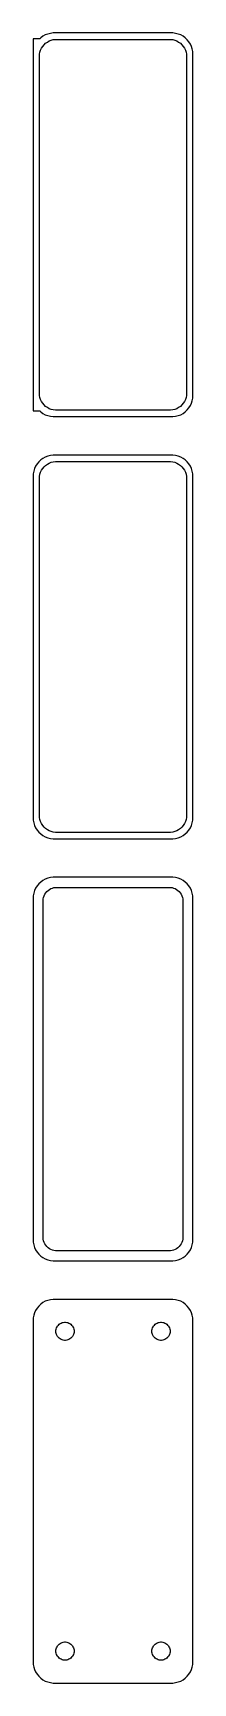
# Model space of a CAD drawing. Header units: metres. Extents: x -19 to 19, y 351 to 738.
import ezdxf

# ---------------------------------------------------------------- set-up
doc = ezdxf.new("R2010")
doc.units = ezdxf.units.M

msp = doc.modelspace()

# ---------------------------------------------------------------- linework, layer by layer
for p, q in [((-17.15, 736.653), (-18.75, 736.653)), ((-18.75, 736.653), (-18.75, 649.347)), ((-16.9371, 736.853), (-17.15, 736.653)), ((-16.4291, 737.222), (-16.9371, 736.853)), ((-15.8789, 737.524), (-16.4291, 737.222)), ((-16.1659, 735.238), (-15.7997, 735.582)), ((-15.2951, 737.755), (-15.8789, 737.524)), ((-15.7997, 735.582), (-15.3933, 735.877)), ((-15.3933, 735.877), (-14.9531, 736.119)), ((-14.6869, 737.911), (-15.2951, 737.755)), ((-14.9531, 736.119), (-14.4861, 736.304)), ((-14.0639, 737.99), (-14.6869, 737.911)), ((-14.4861, 736.304), (-13.9995, 736.429)), ((14.0639, 737.99), (-14.0639, 737.99)), ((-13.9995, 736.429), (-13.5012, 736.492)), ((-13.5012, 736.492), (13.5012, 736.492)), ((13.5012, 736.492), (13.9995, 736.429)), ((13.9995, 736.429), (14.4861, 736.304)), ((14.6869, 737.911), (14.0639, 737.99)), ((14.4861, 736.304), (14.9531, 736.119)), ((15.2951, 737.755), (14.6869, 737.911)), ((14.9531, 736.119), (15.3933, 735.877)), ((15.8789, 737.524), (15.2951, 737.755)), ((15.3933, 735.877), (15.7997, 735.582)), ((15.7997, 735.582), (16.1659, 735.238)), ((16.4291, 737.222), (15.8789, 737.524)), ((16.9371, 736.853), (16.4291, 737.222)), ((17.3948, 736.423), (16.9371, 736.853)), ((17.7951, 735.939), (17.3948, 736.423)), ((18.1315, 735.409), (17.7951, 735.939)), ((18.3989, 734.841), (18.1315, 735.409)), ((-17.25, 732.5), (-17.2184, 733.001)), ((-17.25, 653.5), (-17.25, 732.5)), ((-17.2184, 733.001), (-17.1243, 733.495)), ((-17.1243, 733.495), (-16.9691, 733.972)), ((-16.9691, 733.972), (-16.7552, 734.427)), ((-16.7552, 734.427), (-16.4861, 734.851)), ((-16.4861, 734.851), (-16.1659, 735.238)), ((16.1659, 735.238), (16.4861, 734.851)), ((16.4861, 734.851), (16.7552, 734.427)), ((16.7552, 734.427), (16.9691, 733.972)), ((16.9691, 733.972), (17.1243, 733.495)), ((17.1243, 733.495), (17.2184, 733.001)), ((17.2184, 733.001), (17.25, 732.5)), ((17.25, 732.5), (17.25, 653.5)), ((18.5929, 734.243), (18.3989, 734.841)), ((18.7106, 733.627), (18.5929, 734.243)), ((18.75, 733), (18.7106, 733.627)), ((18.75, 653), (18.75, 733)), ((-17.2184, 652.999), (-17.25, 653.5)), ((-17.1243, 652.505), (-17.2184, 652.999)), ((-16.9691, 652.028), (-17.1243, 652.505)), ((-16.7552, 651.573), (-16.9691, 652.028)), ((-16.4861, 651.149), (-16.7552, 651.573)), ((-16.1659, 650.762), (-16.4861, 651.149)), ((-15.7997, 650.418), (-16.1659, 650.762)), ((-15.3933, 650.123), (-15.7997, 650.418)), ((15.7997, 650.418), (15.3933, 650.123)), ((16.1659, 650.762), (15.7997, 650.418)), ((16.4861, 651.149), (16.1659, 650.762)), ((16.7552, 651.573), (16.4861, 651.149)), ((16.9691, 652.028), (16.7552, 651.573)), ((17.1243, 652.505), (16.9691, 652.028)), ((17.2184, 652.999), (17.1243, 652.505)), ((17.25, 653.5), (17.2184, 652.999)), ((17.7951, 650.061), (18.1315, 650.591)), ((18.1315, 650.591), (18.3989, 651.159)), ((18.3989, 651.159), (18.5929, 651.757)), ((18.5929, 651.757), (18.7106, 652.373)), ((18.7106, 652.373), (18.75, 653)), ((-18.75, 649.347), (-17.15, 649.347)), ((-17.15, 649.347), (-16.9371, 649.147)), ((-16.9371, 649.147), (-16.4291, 648.778)), ((-16.4291, 648.778), (-15.8789, 648.476)), ((-15.8789, 648.476), (-15.2951, 648.245)), ((-14.9531, 649.881), (-15.3933, 650.123)), ((-15.2951, 648.245), (-14.6869, 648.089)), ((-14.4861, 649.696), (-14.9531, 649.881)), ((-14.6869, 648.089), (-14.0639, 648.01)), ((-13.9995, 649.571), (-14.4861, 649.696)), ((-14.0639, 648.01), (14.0639, 648.01)), ((-13.5012, 649.508), (-13.9995, 649.571)), ((13.5012, 649.508), (-13.5012, 649.508)), ((13.9995, 649.571), (13.5012, 649.508)), ((14.4861, 649.696), (13.9995, 649.571)), ((14.0639, 648.01), (14.6869, 648.089)), ((14.9531, 649.881), (14.4861, 649.696)), ((14.6869, 648.089), (15.2951, 648.245)), ((15.3933, 650.123), (14.9531, 649.881)), ((15.2951, 648.245), (15.8789, 648.476)), ((15.8789, 648.476), (16.4291, 648.778)), ((16.4291, 648.778), (16.9371, 649.147)), ((16.9371, 649.147), (17.3948, 649.577)), ((17.3948, 649.577), (17.7951, 650.061)), ((-15.8789, 638.524), (-16.4291, 638.222)), ((-15.2951, 638.755), (-15.8789, 638.524)), ((-14.6869, 638.911), (-15.2951, 638.755)), ((-14.0639, 638.99), (-14.6869, 638.911)), ((14.0639, 638.99), (-14.0639, 638.99)), ((14.6869, 638.911), (14.0639, 638.99)), ((15.2951, 638.755), (14.6869, 638.911)), ((15.8789, 638.524), (15.2951, 638.755)), ((16.4291, 638.222), (15.8789, 638.524)), ((-18.5929, 635.243), (-18.7106, 634.627)), ((-18.3989, 635.841), (-18.5929, 635.243)), ((-18.1315, 636.409), (-18.3989, 635.841)), ((-17.7951, 636.939), (-18.1315, 636.409)), ((-17.3948, 637.423), (-17.7951, 636.939)), ((-16.9371, 637.853), (-17.3948, 637.423)), ((-17.1243, 634.495), (-16.9691, 634.972)), ((-16.9691, 634.972), (-16.7552, 635.427)), ((-16.4291, 638.222), (-16.9371, 637.853)), ((-16.7552, 635.427), (-16.4861, 635.851)), ((-16.4861, 635.851), (-16.1659, 636.238)), ((-16.1659, 636.238), (-15.7997, 636.582)), ((-15.7997, 636.582), (-15.3933, 636.877)), ((-15.3933, 636.877), (-14.9531, 637.119)), ((-14.9531, 637.119), (-14.4861, 637.304)), ((-14.4861, 637.304), (-13.9995, 637.429)), ((-13.9995, 637.429), (-13.5012, 637.492)), ((-13.5012, 637.492), (13.5012, 637.492)), ((13.5012, 637.492), (13.9995, 637.429)), ((13.9995, 637.429), (14.4861, 637.304)), ((14.4861, 637.304), (14.9531, 637.119)), ((14.9531, 637.119), (15.3933, 636.877)), ((15.3933, 636.877), (15.7997, 636.582)), ((15.7997, 636.582), (16.1659, 636.238)), ((16.1659, 636.238), (16.4861, 635.851)), ((16.9371, 637.853), (16.4291, 638.222)), ((16.4861, 635.851), (16.7552, 635.427)), ((16.7552, 635.427), (16.9691, 634.972)), ((17.3948, 637.423), (16.9371, 637.853)), ((16.9691, 634.972), (17.1243, 634.495)), ((17.7951, 636.939), (17.3948, 637.423)), ((18.1315, 636.409), (17.7951, 636.939)), ((18.3989, 635.841), (18.1315, 636.409)), ((18.5929, 635.243), (18.3989, 635.841)), ((18.7106, 634.627), (18.5929, 635.243)), ((-18.7106, 634.627), (-18.75, 634)), ((-18.75, 634), (-18.75, 554)), ((-17.25, 633.5), (-17.2184, 634.001)), ((-17.25, 554.5), (-17.25, 633.5)), ((-17.2184, 634.001), (-17.1243, 634.495)), ((17.1243, 634.495), (17.2184, 634.001)), ((17.2184, 634.001), (17.25, 633.5)), ((17.25, 633.5), (17.25, 554.5)), ((18.75, 634), (18.7106, 634.627)), ((18.75, 554), (18.75, 634)), ((-18.75, 554), (-18.7106, 553.373)), ((-17.2184, 553.999), (-17.25, 554.5)), ((-17.1243, 553.505), (-17.2184, 553.999)), ((-16.9691, 553.028), (-17.1243, 553.505)), ((17.1243, 553.505), (16.9691, 553.028)), ((17.2184, 553.999), (17.1243, 553.505)), ((17.25, 554.5), (17.2184, 553.999)), ((18.7106, 553.373), (18.75, 554)), ((-18.7106, 553.373), (-18.5929, 552.757)), ((-18.5929, 552.757), (-18.3989, 552.159)), ((-18.3989, 552.159), (-18.1315, 551.591)), ((-18.1315, 551.591), (-17.7951, 551.061)), ((-17.7951, 551.061), (-17.3948, 550.577)), ((-17.3948, 550.577), (-16.9371, 550.147)), ((-16.7552, 552.573), (-16.9691, 553.028)), ((-16.9371, 550.147), (-16.4291, 549.778)), ((-16.4861, 552.149), (-16.7552, 552.573)), ((-16.1659, 551.762), (-16.4861, 552.149)), ((-16.4291, 549.778), (-15.8789, 549.476)), ((-15.7997, 551.418), (-16.1659, 551.762)), ((-15.3933, 551.123), (-15.7997, 551.418)), ((-14.9531, 550.881), (-15.3933, 551.123)), ((-14.4861, 550.696), (-14.9531, 550.881)), ((-13.9995, 550.571), (-14.4861, 550.696)), ((-13.5012, 550.508), (-13.9995, 550.571)), ((13.5012, 550.508), (-13.5012, 550.508)), ((13.9995, 550.571), (13.5012, 550.508)), ((14.4861, 550.696), (13.9995, 550.571)), ((14.9531, 550.881), (14.4861, 550.696)), ((15.3933, 551.123), (14.9531, 550.881)), ((15.7997, 551.418), (15.3933, 551.123)), ((16.1659, 551.762), (15.7997, 551.418)), ((15.8789, 549.476), (16.4291, 549.778)), ((16.4861, 552.149), (16.1659, 551.762)), ((16.4291, 549.778), (16.9371, 550.147)), ((16.7552, 552.573), (16.4861, 552.149)), ((16.9691, 553.028), (16.7552, 552.573)), ((16.9371, 550.147), (17.3948, 550.577)), ((17.3948, 550.577), (17.7951, 551.061)), ((17.7951, 551.061), (18.1315, 551.591)), ((18.1315, 551.591), (18.3989, 552.159)), ((18.3989, 552.159), (18.5929, 552.757)), ((18.5929, 552.757), (18.7106, 553.373)), ((-15.8789, 549.476), (-15.2951, 549.245)), ((-15.2951, 549.245), (-14.6869, 549.089)), ((-14.6869, 549.089), (-14.0639, 549.01)), ((-14.0639, 549.01), (14.0639, 549.01)), ((14.0639, 549.01), (14.6869, 549.089)), ((14.6869, 549.089), (15.2951, 549.245)), ((15.2951, 549.245), (15.8789, 549.476)), ((-17.7951, 537.939), (-18.1315, 537.409)), ((-17.3948, 538.423), (-17.7951, 537.939)), ((-16.9371, 538.853), (-17.3948, 538.423)), ((-16.4291, 539.222), (-16.9371, 538.853)), ((-15.8789, 539.524), (-16.4291, 539.222)), ((-15.2951, 539.755), (-15.8789, 539.524)), ((-14.6869, 539.911), (-15.2951, 539.755)), ((-14.0639, 539.99), (-14.6869, 539.911)), ((14.0639, 539.99), (-14.0639, 539.99)), ((14.6869, 539.911), (14.0639, 539.99)), ((15.2951, 539.755), (14.6869, 539.911)), ((15.8789, 539.524), (15.2951, 539.755)), ((16.4291, 539.222), (15.8789, 539.524)), ((16.9371, 538.853), (16.4291, 539.222)), ((17.3948, 538.423), (16.9371, 538.853)), ((17.7951, 537.939), (17.3948, 538.423)), ((18.1315, 537.409), (17.7951, 537.939)), ((-18.7106, 535.627), (-18.75, 535)), ((-18.75, 535), (-18.75, 455)), ((-18.5929, 536.243), (-18.7106, 535.627)), ((-18.3989, 536.841), (-18.5929, 536.243)), ((-18.1315, 537.409), (-18.3989, 536.841)), ((-16.3629, 534.5), (-16.3384, 534.89)), ((-16.3629, 455.5), (-16.3629, 534.5)), ((-16.3384, 534.89), (-16.2651, 535.274)), ((-16.2651, 535.274), (-16.1443, 535.646)), ((-16.1443, 535.646), (-15.9779, 536)), ((-15.9779, 536), (-15.7684, 536.33)), ((-15.7684, 536.33), (-15.5192, 536.631)), ((-15.5192, 536.631), (-15.2342, 536.899)), ((-15.2342, 536.899), (-14.918, 537.128)), ((-14.918, 537.128), (-14.5754, 537.317)), ((-14.5754, 537.317), (-14.2119, 537.461)), ((-14.2119, 537.461), (-13.8333, 537.558)), ((-13.8333, 537.558), (-13.4454, 537.607)), ((-13.4454, 537.607), (13.4454, 537.607)), ((13.4454, 537.607), (13.8333, 537.558)), ((13.8333, 537.558), (14.2119, 537.461)), ((14.2119, 537.461), (14.5754, 537.317)), ((14.5754, 537.317), (14.918, 537.128)), ((14.918, 537.128), (15.2342, 536.899)), ((15.2342, 536.899), (15.5192, 536.631)), ((15.5192, 536.631), (15.7684, 536.33)), ((15.7684, 536.33), (15.9779, 536)), ((15.9779, 536), (16.1443, 535.646)), ((16.1443, 535.646), (16.2651, 535.274)), ((16.2651, 535.274), (16.3384, 534.89)), ((16.3384, 534.89), (16.3629, 534.5)), ((16.3629, 534.5), (16.3629, 455.5)), ((18.3989, 536.841), (18.1315, 537.409)), ((18.5929, 536.243), (18.3989, 536.841)), ((18.7106, 535.627), (18.5929, 536.243)), ((18.75, 535), (18.7106, 535.627)), ((18.75, 455), (18.75, 535)), ((-18.75, 455), (-18.7106, 454.373)), ((-18.7106, 454.373), (-18.5929, 453.757)), ((-18.5929, 453.757), (-18.3989, 453.159)), ((-18.3989, 453.159), (-18.1315, 452.591)), ((-16.3384, 455.11), (-16.3629, 455.5)), ((-16.2651, 454.726), (-16.3384, 455.11)), ((-16.1443, 454.354), (-16.2651, 454.726)), ((-15.9779, 454), (-16.1443, 454.354)), ((-15.7684, 453.67), (-15.9779, 454)), ((-15.5192, 453.369), (-15.7684, 453.67)), ((-15.2342, 453.101), (-15.5192, 453.369)), ((-14.918, 452.872), (-15.2342, 453.101)), ((-14.5754, 452.683), (-14.918, 452.872)), ((14.918, 452.872), (14.5754, 452.683)), ((15.2342, 453.101), (14.918, 452.872)), ((15.5192, 453.369), (15.2342, 453.101)), ((15.7684, 453.67), (15.5192, 453.369)), ((15.9779, 454), (15.7684, 453.67)), ((16.1443, 454.354), (15.9779, 454)), ((16.2651, 454.726), (16.1443, 454.354)), ((16.3384, 455.11), (16.2651, 454.726)), ((16.3629, 455.5), (16.3384, 455.11)), ((18.1315, 452.591), (18.3989, 453.159)), ((18.3989, 453.159), (18.5929, 453.757)), ((18.5929, 453.757), (18.7106, 454.373)), ((18.7106, 454.373), (18.75, 455)), ((-18.1315, 452.591), (-17.7951, 452.061)), ((-17.7951, 452.061), (-17.3948, 451.577)), ((-17.3948, 451.577), (-16.9371, 451.147)), ((-16.9371, 451.147), (-16.4291, 450.778)), ((-16.4291, 450.778), (-15.8789, 450.476)), ((-15.8789, 450.476), (-15.2951, 450.245)), ((-15.2951, 450.245), (-14.6869, 450.089)), ((-14.6869, 450.089), (-14.0639, 450.01)), ((-14.2119, 452.539), (-14.5754, 452.683)), ((-13.8333, 452.442), (-14.2119, 452.539)), ((-14.0639, 450.01), (14.0639, 450.01)), ((-13.4454, 452.393), (-13.8333, 452.442)), ((13.4454, 452.393), (-13.4454, 452.393)), ((13.8333, 452.442), (13.4454, 452.393)), ((14.2119, 452.539), (13.8333, 452.442)), ((14.0639, 450.01), (14.6869, 450.089)), ((14.5754, 452.683), (14.2119, 452.539)), ((14.6869, 450.089), (15.2951, 450.245)), ((15.2951, 450.245), (15.8789, 450.476)), ((15.8789, 450.476), (16.4291, 450.778)), ((16.4291, 450.778), (16.9371, 451.147)), ((16.9371, 451.147), (17.3948, 451.577)), ((17.3948, 451.577), (17.7951, 452.061)), ((17.7951, 452.061), (18.1315, 452.591)), ((-18.3989, 437.841), (-18.5929, 437.243)), ((-18.1315, 438.409), (-18.3989, 437.841)), ((-17.7951, 438.939), (-18.1315, 438.409)), ((-17.3948, 439.423), (-17.7951, 438.939)), ((-16.9371, 439.853), (-17.3948, 439.423)), ((-16.4291, 440.222), (-16.9371, 439.853)), ((-15.8789, 440.524), (-16.4291, 440.222)), ((-15.2951, 440.755), (-15.8789, 440.524)), ((-14.6869, 440.911), (-15.2951, 440.755)), ((-14.0639, 440.99), (-14.6869, 440.911)), ((14.0639, 440.99), (-14.0639, 440.99)), ((14.6869, 440.911), (14.0639, 440.99)), ((15.2951, 440.755), (14.6869, 440.911)), ((15.8789, 440.524), (15.2951, 440.755)), ((16.4291, 440.222), (15.8789, 440.524)), ((16.9371, 439.853), (16.4291, 440.222)), ((17.3948, 439.423), (16.9371, 439.853)), ((17.7951, 438.939), (17.3948, 439.423)), ((18.1315, 438.409), (17.7951, 438.939)), ((18.3989, 437.841), (18.1315, 438.409)), ((18.5929, 437.243), (18.3989, 437.841)), ((-18.7106, 436.627), (-18.75, 436)), ((-18.75, 436), (-18.75, 356)), ((-18.5929, 437.243), (-18.7106, 436.627)), ((-13.3853, 433.5), (-13.3685, 433.768)), ((-13.3685, 433.232), (-13.3853, 433.5)), ((-13.3685, 433.768), (-13.3182, 434.031)), ((-13.3182, 434.031), (-13.2353, 434.286)), ((-13.2353, 434.286), (-13.1212, 434.529)), ((-13.1212, 434.529), (-12.9775, 434.755)), ((-12.9775, 434.755), (-12.8065, 434.962)), ((-12.8065, 434.962), (-12.6111, 435.145)), ((-12.6111, 435.145), (-12.3941, 435.303)), ((-12.3941, 435.303), (-12.1591, 435.432)), ((-12.1591, 435.432), (-11.9098, 435.531)), ((-11.9098, 435.531), (-11.6501, 435.597)), ((-11.6501, 435.597), (-11.3841, 435.631)), ((-11.3841, 435.631), (-11.1159, 435.631)), ((-11.1159, 435.631), (-10.8499, 435.597)), ((-10.8499, 435.597), (-10.5901, 435.531)), ((-10.5901, 435.531), (-10.3408, 435.432)), ((-10.3408, 435.432), (-10.1059, 435.303)), ((-10.1059, 435.303), (-9.8889, 435.145)), ((-9.8889, 435.145), (-9.69344, 434.962)), ((-9.69344, 434.962), (-9.52251, 434.755)), ((-9.52251, 434.755), (-9.37881, 434.529)), ((-9.37881, 434.529), (-9.26465, 434.286)), ((-9.26465, 434.286), (-9.18178, 434.031)), ((-9.18178, 434.031), (-9.13153, 433.768)), ((-9.13153, 433.768), (-9.1147, 433.5)), ((-9.1147, 433.5), (-9.13153, 433.232)), ((9.1147, 433.5), (9.13153, 433.768)), ((9.13153, 433.232), (9.1147, 433.5)), ((9.13153, 433.768), (9.18178, 434.031)), ((9.18178, 434.031), (9.26465, 434.286)), ((9.26465, 434.286), (9.37881, 434.529)), ((9.37881, 434.529), (9.52251, 434.755)), ((9.52251, 434.755), (9.69344, 434.962)), ((9.69344, 434.962), (9.8889, 435.145)), ((9.8889, 435.145), (10.1059, 435.303)), ((10.1059, 435.303), (10.3408, 435.432)), ((10.3408, 435.432), (10.5901, 435.531)), ((10.5901, 435.531), (10.8499, 435.597)), ((10.8499, 435.597), (11.1159, 435.631)), ((11.1159, 435.631), (11.3841, 435.631)), ((11.3841, 435.631), (11.6501, 435.597)), ((11.6501, 435.597), (11.9098, 435.531)), ((11.9098, 435.531), (12.1591, 435.432)), ((12.1591, 435.432), (12.3941, 435.303)), ((12.3941, 435.303), (12.6111, 435.145)), ((12.6111, 435.145), (12.8065, 434.962)), ((12.8065, 434.962), (12.9775, 434.755)), ((12.9775, 434.755), (13.1212, 434.529)), ((13.1212, 434.529), (13.2353, 434.286)), ((13.2353, 434.286), (13.3182, 434.031)), ((13.3182, 434.031), (13.3685, 433.768)), ((13.3685, 433.768), (13.3853, 433.5)), ((13.3853, 433.5), (13.3685, 433.232)), ((18.7106, 436.627), (18.5929, 437.243)), ((18.75, 436), (18.7106, 436.627)), ((18.75, 356), (18.75, 436)), ((-13.3182, 432.969), (-13.3685, 433.232)), ((-13.2353, 432.714), (-13.3182, 432.969)), ((-13.1212, 432.471), (-13.2353, 432.714)), ((-12.9775, 432.245), (-13.1212, 432.471)), ((-12.8065, 432.038), (-12.9775, 432.245)), ((-12.6111, 431.855), (-12.8065, 432.038)), ((-12.3941, 431.697), (-12.6111, 431.855)), ((-12.1591, 431.568), (-12.3941, 431.697)), ((-11.9098, 431.469), (-12.1591, 431.568)), ((-11.6501, 431.403), (-11.9098, 431.469)), ((-11.3841, 431.369), (-11.6501, 431.403)), ((-11.1159, 431.369), (-11.3841, 431.369)), ((-10.8499, 431.403), (-11.1159, 431.369)), ((-10.5901, 431.469), (-10.8499, 431.403)), ((-10.3408, 431.568), (-10.5901, 431.469)), ((-10.1059, 431.697), (-10.3408, 431.568)), ((-9.8889, 431.855), (-10.1059, 431.697)), ((-9.69344, 432.038), (-9.8889, 431.855)), ((-9.52251, 432.245), (-9.69344, 432.038)), ((-9.37881, 432.471), (-9.52251, 432.245)), ((-9.26465, 432.714), (-9.37881, 432.471)), ((-9.18178, 432.969), (-9.26465, 432.714)), ((-9.13153, 433.232), (-9.18178, 432.969)), ((9.18178, 432.969), (9.13153, 433.232)), ((9.26465, 432.714), (9.18178, 432.969)), ((9.37881, 432.471), (9.26465, 432.714)), ((9.52251, 432.245), (9.37881, 432.471)), ((9.69344, 432.038), (9.52251, 432.245)), ((9.8889, 431.855), (9.69344, 432.038)), ((10.1059, 431.697), (9.8889, 431.855)), ((10.3408, 431.568), (10.1059, 431.697)), ((10.5901, 431.469), (10.3408, 431.568)), ((10.8499, 431.403), (10.5901, 431.469)), ((11.1159, 431.369), (10.8499, 431.403)), ((11.3841, 431.369), (11.1159, 431.369)), ((11.6501, 431.403), (11.3841, 431.369)), ((11.9098, 431.469), (11.6501, 431.403)), ((12.1591, 431.568), (11.9098, 431.469)), ((12.3941, 431.697), (12.1591, 431.568)), ((12.6111, 431.855), (12.3941, 431.697)), ((12.8065, 432.038), (12.6111, 431.855)), ((12.9775, 432.245), (12.8065, 432.038)), ((13.1212, 432.471), (12.9775, 432.245)), ((13.2353, 432.714), (13.1212, 432.471)), ((13.3182, 432.969), (13.2353, 432.714)), ((13.3685, 433.232), (13.3182, 432.969)), ((-12.9775, 359.755), (-12.8065, 359.962)), ((-12.8065, 359.962), (-12.6111, 360.145)), ((-12.6111, 360.145), (-12.3941, 360.303)), ((-12.3941, 360.303), (-12.1591, 360.432)), ((-12.1591, 360.432), (-11.9098, 360.531)), ((-11.9098, 360.531), (-11.6501, 360.597)), ((-11.6501, 360.597), (-11.3841, 360.631)), ((-11.3841, 360.631), (-11.1159, 360.631)), ((-11.1159, 360.631), (-10.8499, 360.597)), ((-10.8499, 360.597), (-10.5901, 360.531)), ((-10.5901, 360.531), (-10.3408, 360.432)), ((-10.3408, 360.432), (-10.1059, 360.303)), ((-10.1059, 360.303), (-9.8889, 360.145)), ((-9.8889, 360.145), (-9.69344, 359.962)), ((-9.69344, 359.962), (-9.52251, 359.755)), ((9.52251, 359.755), (9.69344, 359.962)), ((9.69344, 359.962), (9.8889, 360.145)), ((9.8889, 360.145), (10.1059, 360.303)), ((10.1059, 360.303), (10.3408, 360.432)), ((10.3408, 360.432), (10.5901, 360.531)), ((10.5901, 360.531), (10.8499, 360.597)), ((10.8499, 360.597), (11.1159, 360.631)), ((11.1159, 360.631), (11.3841, 360.631)), ((11.3841, 360.631), (11.6501, 360.597)), ((11.6501, 360.597), (11.9098, 360.531)), ((11.9098, 360.531), (12.1591, 360.432)), ((12.1591, 360.432), (12.3941, 360.303)), ((12.3941, 360.303), (12.6111, 360.145)), ((12.6111, 360.145), (12.8065, 359.962)), ((12.8065, 359.962), (12.9775, 359.755)), ((-13.3853, 358.5), (-13.3685, 358.768)), ((-13.3685, 358.232), (-13.3853, 358.5)), ((-13.3685, 358.768), (-13.3182, 359.031)), ((-13.3182, 357.969), (-13.3685, 358.232)), ((-13.3182, 359.031), (-13.2353, 359.286)), ((-13.2353, 357.714), (-13.3182, 357.969)), ((-13.2353, 359.286), (-13.1212, 359.529)), ((-13.1212, 357.471), (-13.2353, 357.714)), ((-13.1212, 359.529), (-12.9775, 359.755)), ((-12.9775, 357.245), (-13.1212, 357.471)), ((-12.8065, 357.038), (-12.9775, 357.245)), ((-12.6111, 356.855), (-12.8065, 357.038)), ((-12.3941, 356.697), (-12.6111, 356.855)), ((-12.1591, 356.568), (-12.3941, 356.697)), ((-11.9098, 356.469), (-12.1591, 356.568)), ((-11.6501, 356.403), (-11.9098, 356.469)), ((-11.3841, 356.369), (-11.6501, 356.403)), ((-11.1159, 356.369), (-11.3841, 356.369)), ((-10.8499, 356.403), (-11.1159, 356.369)), ((-10.5901, 356.469), (-10.8499, 356.403)), ((-10.3408, 356.568), (-10.5901, 356.469)), ((-10.1059, 356.697), (-10.3408, 356.568)), ((-9.8889, 356.855), (-10.1059, 356.697)), ((-9.69344, 357.038), (-9.8889, 356.855)), ((-9.52251, 357.245), (-9.69344, 357.038)), ((-9.52251, 359.755), (-9.37881, 359.529)), ((-9.37881, 357.471), (-9.52251, 357.245)), ((-9.37881, 359.529), (-9.26465, 359.286)), ((-9.26465, 357.714), (-9.37881, 357.471)), ((-9.26465, 359.286), (-9.18178, 359.031)), ((-9.18178, 357.969), (-9.26465, 357.714)), ((-9.18178, 359.031), (-9.13153, 358.768)), ((-9.13153, 358.232), (-9.18178, 357.969)), ((-9.13153, 358.768), (-9.1147, 358.5)), ((-9.1147, 358.5), (-9.13153, 358.232)), ((9.1147, 358.5), (9.13153, 358.768)), ((9.13153, 358.232), (9.1147, 358.5)), ((9.13153, 358.768), (9.18178, 359.031)), ((9.18178, 357.969), (9.13153, 358.232)), ((9.18178, 359.031), (9.26465, 359.286)), ((9.26465, 357.714), (9.18178, 357.969)), ((9.26465, 359.286), (9.37881, 359.529)), ((9.37881, 357.471), (9.26465, 357.714)), ((9.37881, 359.529), (9.52251, 359.755)), ((9.52251, 357.245), (9.37881, 357.471)), ((9.69344, 357.038), (9.52251, 357.245)), ((9.8889, 356.855), (9.69344, 357.038)), ((10.1059, 356.697), (9.8889, 356.855)), ((10.3408, 356.568), (10.1059, 356.697)), ((10.5901, 356.469), (10.3408, 356.568)), ((10.8499, 356.403), (10.5901, 356.469)), ((11.1159, 356.369), (10.8499, 356.403)), ((11.3841, 356.369), (11.1159, 356.369)), ((11.6501, 356.403), (11.3841, 356.369)), ((11.9098, 356.469), (11.6501, 356.403)), ((12.1591, 356.568), (11.9098, 356.469)), ((12.3941, 356.697), (12.1591, 356.568)), ((12.6111, 356.855), (12.3941, 356.697)), ((12.8065, 357.038), (12.6111, 356.855)), ((12.9775, 357.245), (12.8065, 357.038)), ((12.9775, 359.755), (13.1212, 359.529)), ((13.1212, 357.471), (12.9775, 357.245)), ((13.1212, 359.529), (13.2353, 359.286)), ((13.2353, 357.714), (13.1212, 357.471)), ((13.2353, 359.286), (13.3182, 359.031)), ((13.3182, 357.969), (13.2353, 357.714)), ((13.3182, 359.031), (13.3685, 358.768)), ((13.3685, 358.232), (13.3182, 357.969)), ((13.3685, 358.768), (13.3853, 358.5)), ((13.3853, 358.5), (13.3685, 358.232)), ((-18.75, 356), (-18.7106, 355.373)), ((-18.7106, 355.373), (-18.5929, 354.757)), ((-18.5929, 354.757), (-18.3989, 354.159)), ((-18.3989, 354.159), (-18.1315, 353.591)), ((-18.1315, 353.591), (-17.7951, 353.061)), ((-17.7951, 353.061), (-17.3948, 352.577)), ((-17.3948, 352.577), (-16.9371, 352.147)), ((16.9371, 352.147), (17.3948, 352.577)), ((17.3948, 352.577), (17.7951, 353.061)), ((17.7951, 353.061), (18.1315, 353.591)), ((18.1315, 353.591), (18.3989, 354.159)), ((18.3989, 354.159), (18.5929, 354.757)), ((18.5929, 354.757), (18.7106, 355.373)), ((18.7106, 355.373), (18.75, 356)), ((-16.9371, 352.147), (-16.4291, 351.778)), ((-16.4291, 351.778), (-15.8789, 351.476)), ((-15.8789, 351.476), (-15.2951, 351.245)), ((-15.2951, 351.245), (-14.6869, 351.089)), ((-14.6869, 351.089), (-14.0639, 351.01)), ((-14.0639, 351.01), (14.0639, 351.01)), ((14.0639, 351.01), (14.6869, 351.089)), ((14.6869, 351.089), (15.2951, 351.245)), ((15.2951, 351.245), (15.8789, 351.476)), ((15.8789, 351.476), (16.4291, 351.778)), ((16.4291, 351.778), (16.9371, 352.147))]:
    msp.add_line(p, q)

doc.saveas('drawing.dxf')
